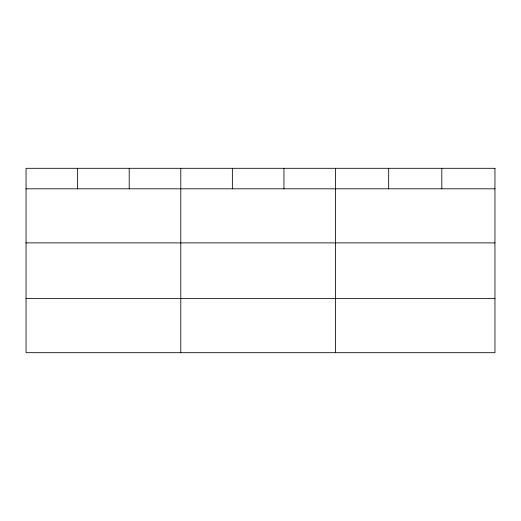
<?xml version="1.0" encoding="UTF-8"?>
<svg xmlns="http://www.w3.org/2000/svg" width="521" height="521" viewBox="0 0 521 521"><rect width="100%" height="100%" fill="white"/><g stroke="black" fill="none" stroke-linecap="round" stroke-linejoin="round"><path stroke-width="0.78" d="M26.05 188.81L494.95 188.81M26.05 242.89L494.95 242.89M26.05 298.611L494.95 298.611M441.808 168.309L441.808 188.81M388.666 168.309L388.666 188.81M335.524 168.309L335.524 352.691M283.945 168.309L283.945 188.81M232.366 168.309L232.366 188.81M180.787 168.309L180.787 352.691M129.208 168.309L129.208 188.81M77.629 168.309L77.629 188.81M494.95 168.309L26.05 168.309L26.05 352.691L494.95 352.691L494.95 168.309"/></g></svg>
